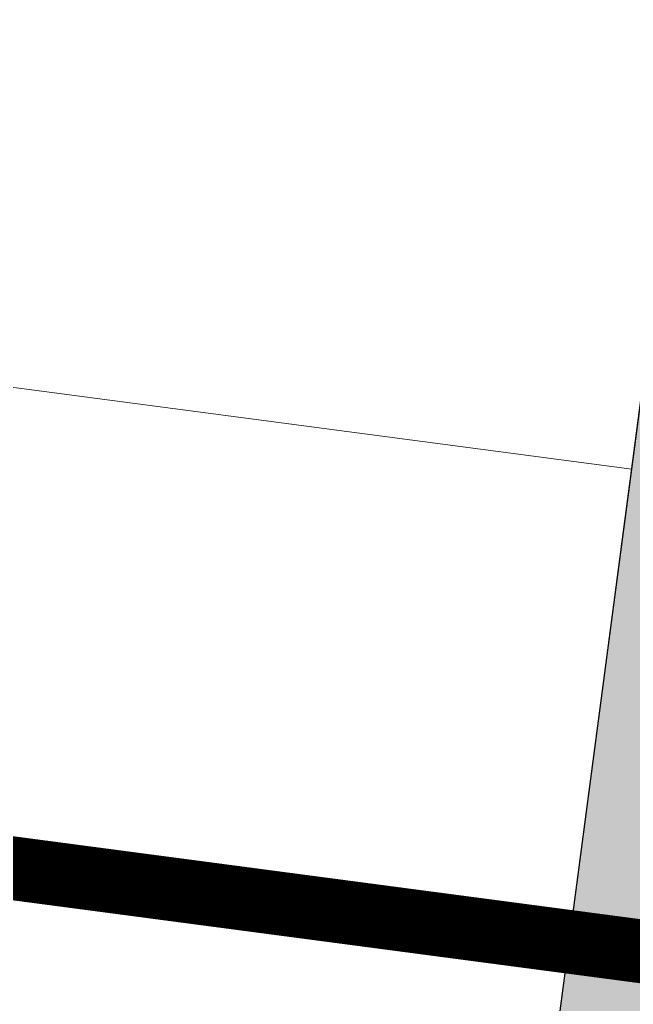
# Model space of a CAD drawing. Header units: millimetres. Extents: x -176651 to 424033, y -469666 to 486614.
# Drawn here: x 107082 to 107469, y 86825 to 87445 of the extents above; entities that cross this region are included whole.
import ezdxf

# ---------------------------------------------------------------- set-up
doc = ezdxf.new("R2010")
doc.units = ezdxf.units.MM
doc.linetypes.add('1625E_Roof Plan$0$DASHED', pattern=[0.75, 0.5, -0.25])
for name, color, linetype in [('1625_East Villa$0$ad-Elevation 10', 8, 'Continuous'), ('1625_East Villa$0$ad-Verandah', 8, 'Continuous'), ('1625E_Roof Plan$0$ad-Primary Roof', 8, 'Continuous')]:
    doc.layers.add(name, color=color, linetype=linetype)

# ---------------------------------------------------------------- blocks, each defined once
blk = doc.blocks.new('1625_East Villa$0$zw$959F')
at = {"transparency": 33554559}
h = blk.add_hatch(dxfattribs=at)
h.set_pattern_fill('GRASS', color=74, angle=180)
h.set_pattern_definition([(270, (2430, -10400), (17.960512, -17.960512), [4.7625, -31.158524]), (225, (2430, -10400), (17.96051, -17.96051), [4.7625, -20.6375]), (315, (2430, -10400), (17.96051, 17.96051), [4.7625, -20.6375])])
h.paths.add_polyline_path([(2430, -16565), (-2485, -16565), (-2485, -15665), (1530, -15665), (1530, -10475), (2430, -10475)])
h = blk.add_hatch(color=256, dxfattribs=at)
h.dxf.hatch_style = 1
h.set_gradient(color1=(153, 204, 0), color2=(63, 127, 0), tint=1, name='INVSPHERICAL')
h.paths.add_polyline_path([(2430, -16565), (-2485, -16565), (-2485, -15665), (1530, -15665), (1530, -10475), (2430, -10475)])
at = {"layer": '1625_East Villa$0$ad-Elevation 10'}
blk.add_lwpolyline([(2430, -16565), (-2485, -16565), (-2485, -15665), (1530, -15665), (1530, -10475), (2430, -10475)], close=True, dxfattribs=at)
at = {"layer": '1625_East Villa$0$ad-Verandah', "lineweight": 9}
for points in [[(-5920, -15665), (-5920, -15965), (-2485, -15965), (-2485, -15665)], [(-5920, -15965), (-5920, -16265), (-2485, -16265), (-2485, -15965)], [(-5920, -16265), (-5920, -16565), (-2485, -16565), (-2485, -16265)]]:
    blk.add_lwpolyline(points, close=True, dxfattribs=at)
blk = doc.blocks.new('1625E_Roof Plan')
at = {"layer": '1625E_Roof Plan$0$ad-Primary Roof', "linetype": '1625E_Roof Plan$0$DASHED', "ltscale": 2, "const_width": 40}
blk.add_lwpolyline([(12570, -2645), (2380, -2645), (7475, 2255)], close=True, dxfattribs=at)
blk = doc.blocks.new('1625_East Villa')
at = {"layer": '1625_East Villa$0$ad-Verandah'}
blk.add_blockref('1625_East Villa$0$zw$959F', (12120, 13620), dxfattribs=at)
blk.add_blockref('1625E_Roof Plan', (0, 0))
blk = doc.blocks.new("All Plot's Villa Plans")
at = {"ltscale": 5, "rotation": 352.4703876422526}
blk.add_blockref('1625_East Villa', (98223.07, 90749.46), dxfattribs=at)

msp = doc.modelspace()

# ---------------------------------------------------------------- block references
at = {"ltscale": 5}
msp.add_blockref("All Plot's Villa Plans", (0, 0), dxfattribs=at)

doc.saveas('drawing.dxf')
